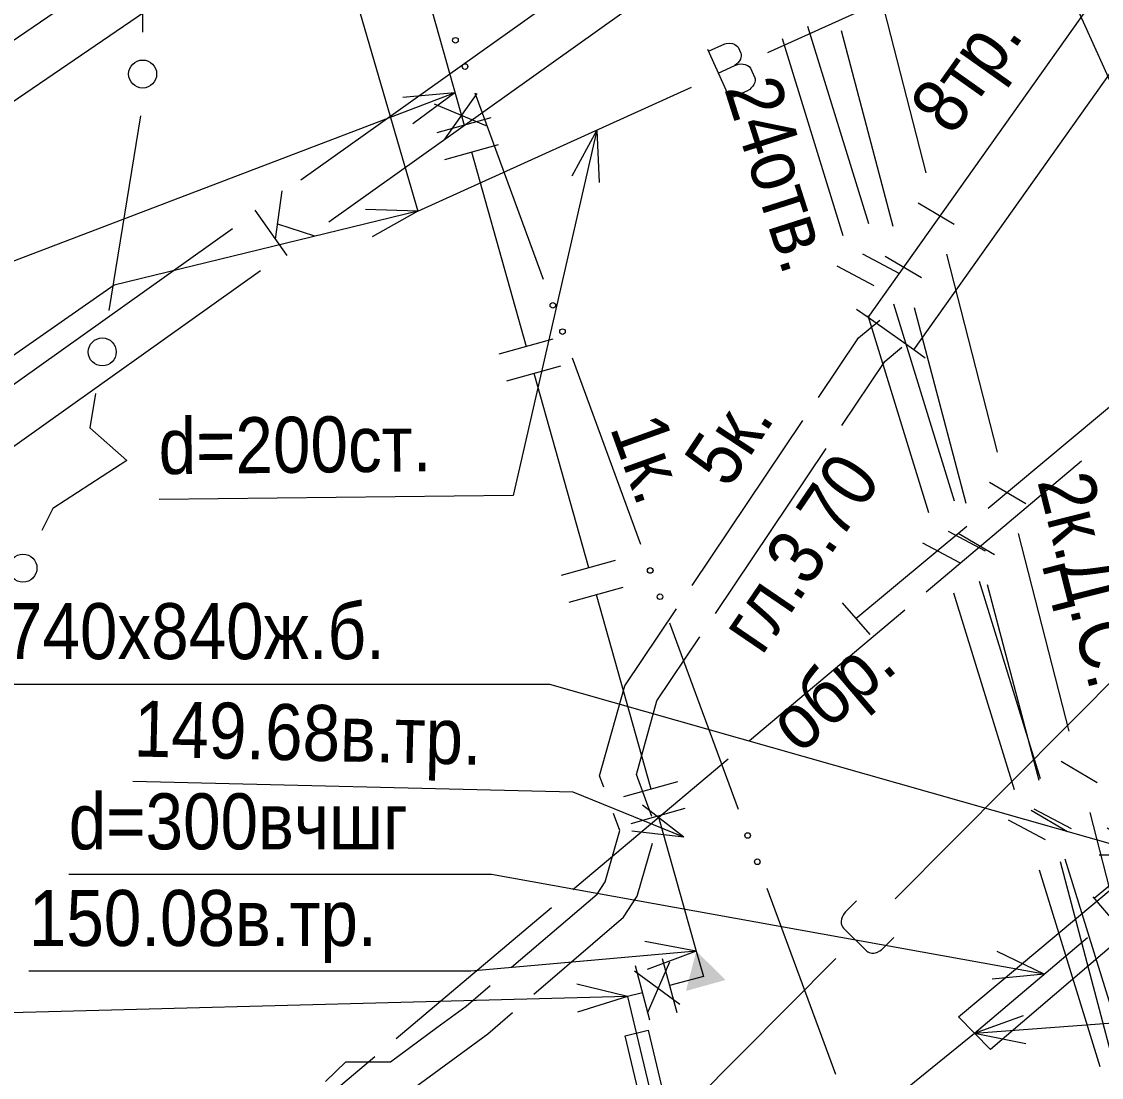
# Model space of a CAD drawing. Header units: metres. Extents: x 369 to 856, y 14070 to 14447.
# Drawn here: x 599.39 to 618.66, y 14249.36 to 14268.21 of the extents above; entities that cross this region are included whole.
import ezdxf
from ezdxf.enums import TextEntityAlignment as Align

# ---------------------------------------------------------------- set-up
doc = ezdxf.new("R2010")
doc.units = ezdxf.units.M
doc.header["$MEASUREMENT"] = 0
for name, color, linetype, lineweight in [('Водопровод', 7, 'Continuous', 25), ('Водосток', 7, 'Continuous', 25), ('Газопровод', 7, 'Continuous', 25), ('Кабели', 7, 'Continuous', 25), ('Кабель связи', 7, 'Continuous', 25), ('Кабель электрический', 7, 'Continuous', 25), ('Канализация самотёчная', 7, 'Continuous', 25)]:
    doc.layers.add(name, color=color, linetype=linetype, lineweight=lineweight)
doc.styles.add('Style-RUSSIAN_1251', font='RUSSIAN_1251.shx')
doc.styles.add('Style-RUSSIAN_1251 I 0.00000', font='RUSSIAN_1251.shx')

# ---------------------------------------------------------------- blocks, each defined once
blk = doc.blocks.new('msdElementTypeLine_103')
at = {"layer": 'Кабель электрический', "color": 252, "linetype": 'Continuous', "lineweight": 9}
for p, q in [((0.125, 0.704), (-0.079, 0.849)), ((0.941, 0.126), (0.125, 0.704)), ((1.144, -0.019), (0.941, 0.126))]:
    blk.add_line(p, q, dxfattribs=at)
blk = doc.blocks.new('msdElementTypeLine_104')
at = {"layer": 'Кабель электрический', "color": 252, "linetype": 'Continuous', "lineweight": 9}
for p, q in [((0.125, 0.704), (-0.079, 0.849)), ((0.941, 0.126), (0.125, 0.704)), ((1.144, -0.019), (0.941, 0.126))]:
    blk.add_line(p, q, dxfattribs=at)
blk = doc.blocks.new('msdElementTypeMultiLine_29')
at = {"layer": 'Кабель электрический', "color": 252, "linetype": 'Continuous', "lineweight": 9, "flags": 128}
for points in [[(0.125, 0.704), (8.935, 13.122)], [(0.941, 0.126), (9.751, 12.544)]]:
    blk.add_lwpolyline(points, dxfattribs=at)
at = {"layer": 'Кабель электрический', "color": 252, "linetype": 'Continuous', "lineweight": 9}
for name, p in [('msdElementTypeLine_103', (8.81, 12.418)), ('msdElementTypeLine_104', (0, 0))]:
    blk.add_blockref(name, p, dxfattribs=at)
blk = doc.blocks.new('msdElementTypeLineString_335')
at = {"layer": 'Канализация самотёчная', "color": 252, "linetype": 'Continuous', "lineweight": 9}
blk.add_line((0.001, 0), (23.629, 16.163), dxfattribs=at)
blk = doc.blocks.new('msdElementTypeLineString_336')
at = {"layer": 'Канализация самотёчная', "color": 252, "linetype": 'Continuous', "lineweight": 9}
blk.add_line((0, 0.001), (23.629, 16.163), dxfattribs=at)
blk = doc.blocks.new('msdElementTypeMultiLine_39')
at = {"layer": 'Канализация самотёчная', "color": 252, "linetype": 'Continuous', "lineweight": 9}
for name, p in [('msdElementTypeLineString_335', (0.252, 0.877)), ('msdElementTypeLineString_336', (0.761, 0.134))]:
    blk.add_blockref(name, p, dxfattribs=at)
blk = doc.blocks.new('UKAZD')
at = {"layer": 'Газопровод', "linetype": 'Continuous', "lineweight": 9}
blk.add_hatch(color=252, dxfattribs=at).paths.add_polyline_path([(0.636, -0.367), (0, 0), (0.636, 0.367)])
blk = doc.blocks.new('msdElementTypeLineString_435')
at = {"layer": 'Кабель связи', "color": 252, "linetype": 'Continuous', "lineweight": 9}
for p, q in [((30.622, 54.927), (31.843, 51.602)), ((32.36, 50.194), (33.582, 46.87)), ((34.099, 45.462), (35.321, 42.137))]:
    blk.add_line(p, q, dxfattribs=at)
at = {"layer": 'Кабель связи', "color": 252, "linetype": 'Continuous', "lineweight": 9, "flags": 128}
blk.add_lwpolyline([(35.838, 40.729), (36.851, 37.973), (37.059, 37.404)], dxfattribs=at)
at = {"layer": 'Кабель связи', "color": 252, "linetype": 'Continuous', "lineweight": 9}
for centre in [(30.277, 55.866), (30.449, 55.396), (32.016, 51.133), (32.188, 50.664), (33.754, 46.4), (33.927, 45.931), (35.493, 41.668), (35.665, 41.198)]:
    blk.add_circle(centre, 0.05, dxfattribs=at)
blk = doc.blocks.new('msdElementTypeMultiLine_133')
at = {"layer": 'Кабель связи', "color": 252, "linetype": 'Continuous', "lineweight": 9}
blk.add_blockref('msdElementTypeLineString_435', (0, 0), dxfattribs=at)
blk = doc.blocks.new('msdElementTypeLineString_436')
at = {"layer": 'Кабель связи', "color": 252, "linetype": 'Continuous', "lineweight": 9}
for p, q in [((24.404, 56.416), (25.309, 52.885)), ((25.173, 52.349), (25.818, 51.967)), ((25.682, 51.432), (26.587, 47.9)), ((26.451, 47.365), (27.096, 46.983)), ((26.959, 46.447), (27.865, 42.916)), ((27.728, 42.38), (28.373, 41.999)), ((28.237, 41.463), (29.142, 37.932))]:
    blk.add_line(p, q, dxfattribs=at)
blk = doc.blocks.new('msdElementTypeMultiLine_134')
at = {"layer": 'Кабель связи', "color": 252, "linetype": 'Continuous', "lineweight": 9}
blk.add_blockref('msdElementTypeLineString_436', (0, 0), dxfattribs=at)
blk = doc.blocks.new('OBR_9')
at = {"layer": 'Кабель электрический', "color": 252, "linetype": 'Continuous', "lineweight": 9}
blk.add_line((-0.375, 0), (0.375, 0), dxfattribs=at)
blk = doc.blocks.new('msdElementTypeLineString_476')
at = {"layer": 'Водопровод', "color": 252, "linetype": 'Continuous', "lineweight": 9}
for p, q in [((3.166, 2.677), (5.187, 4.386)), ((0, 0), (2.021, 1.709))]:
    blk.add_line(p, q, dxfattribs=at)
blk = doc.blocks.new('msdElementTypeLineString_477')
at = {"layer": 'Водопровод', "color": 252, "linetype": 'Continuous', "lineweight": 9}
for p, q in [((2.613, 2.939), (3.258, 2.177)), ((2.913, 2.584), (3.159, 2.792)), ((3.237, 2.202), (3.513, 2.436))]:
    blk.add_line(p, q, dxfattribs=at)
at = {"layer": 'Водопровод', "color": 252, "linetype": 'Continuous', "lineweight": 9, "flags": 128}
blk.add_lwpolyline([(2.637, 2.911), (2.881, 3.117), (2.907, 3.132), (2.958, 3.15), (3.011, 3.159), (3.035, 3.159), (3.06, 3.156), (3.087, 3.147), (3.116, 3.133), (3.129, 3.124), (3.204, 3.035), (3.214, 3.014), (3.223, 2.983), (3.225, 2.958), (3.225, 2.931), (3.217, 2.898), (3.202, 2.86), (3.187, 2.83), (3.159, 2.792), (3.19, 2.814), (3.219, 2.833), (3.265, 2.852), (3.299, 2.859), (3.332, 2.863), (3.376, 2.858), (3.414, 2.844), (3.442, 2.826), (3.565, 2.68), (3.574, 2.664), (3.582, 2.636), (3.586, 2.6), (3.58, 2.558), (3.57, 2.526), (3.548, 2.48), (3.533, 2.455), (3.513, 2.436)], dxfattribs=at)
blk = doc.blocks.new('msdElementTypeMultiLine_172')
at = {"layer": 'Водопровод', "color": 252, "linetype": 'Continuous', "lineweight": 9}
for name, p in [('msdElementTypeLineString_476', (0.5, 0.5)), ('msdElementTypeLineString_477', (0, 0))]:
    blk.add_blockref(name, p, dxfattribs=at)
blk = doc.blocks.new('msdElementTypeLineString_479')
at = {"layer": 'Кабель электрический', "color": 252, "linetype": 'Continuous', "lineweight": 9}
blk.add_line((121.228, 102.043), (123.205, 104.986), dxfattribs=at)
at = {"layer": 'Кабель электрический', "color": 252, "linetype": 'Continuous', "lineweight": 9, "flags": 128}
for points in [[(123.483, 105.401), (124.199, 106.466), (124.577, 106.777)], [(119.651, 98.439), (119.576, 98.642), (120.023, 100.249), (120.949, 101.628)], [(118.004, 95.225), (119.53, 96.533), (119.673, 96.754), (119.934, 97.67), (119.824, 97.97)], [(114.684, 93.186), (115.045, 93.537), (115.84, 93.537), (116.672, 94.148), (117.192, 94.529), (117.624, 94.9)]]:
    blk.add_lwpolyline(points, dxfattribs=at)
blk = doc.blocks.new('msdElementTypeLineString_480')
at = {"layer": 'Кабель электрический', "color": 252, "linetype": 'Continuous', "lineweight": 9}
blk.add_line((121.26, 102.035), (123.236, 104.978), dxfattribs=at)
at = {"layer": 'Кабель электрический', "color": 252, "linetype": 'Continuous', "lineweight": 9, "flags": 128}
for points in [[(123.515, 105.393), (124.281, 106.534), (124.589, 106.787)], [(120.124, 98.408), (119.848, 99.16), (120.213, 100.477), (120.981, 101.62)], [(118.016, 95.235), (119.62, 96.611), (119.863, 96.986), (120.134, 97.933)], [(114.689, 93.186), (114.915, 93.405), (115.66, 93.405), (116.658, 94.136), (117.196, 94.531), (117.637, 94.909)]]:
    blk.add_lwpolyline(points, dxfattribs=at)
blk = doc.blocks.new('msdElementTypeMultiLine_175')
at = {"layer": 'Кабель электрический', "color": 252, "linetype": 'Continuous', "lineweight": 9}
for name, p in [('msdElementTypeLineString_479', (0, 0.492)), ('msdElementTypeLineString_480', (0.384, 0))]:
    blk.add_blockref(name, p, dxfattribs=at)
blk = doc.blocks.new('msdElementTypeLineString_568')
at = {"layer": 'Кабель электрический', "color": 252, "linetype": 'Continuous', "lineweight": 9}
for p, q in [((6.702, 5.601), (8.679, 7.255)), ((2.362, 1.974), (6.318, 5.281)), ((0.001, 0), (1.979, 1.653))]:
    blk.add_line(p, q, dxfattribs=at)
blk = doc.blocks.new('msdElementTypeLineString_569')
at = {"layer": 'Кабель электрический', "color": 252, "linetype": 'Continuous', "lineweight": 9}
for p, q in [((7.373, 6.719), (7.397, 5.719)), ((6.913, 6.333), (7.895, 6.138))]:
    blk.add_line(p, q, dxfattribs=at)
blk = doc.blocks.new('msdElementTypeMultiLine_259')
at = {"layer": 'Кабель электрический', "color": 252, "linetype": 'Continuous', "lineweight": 9}
for name, p in [('msdElementTypeLineString_568', (0.407, 0.407)), ('msdElementTypeLineString_569', (0, 0))]:
    blk.add_blockref(name, p, dxfattribs=at)
blk = doc.blocks.new('msdElementTypeLineString_570')
at = {"layer": 'Кабель электрический', "color": 252, "linetype": 'Continuous', "lineweight": 9}
for p, q in [((61.318, 51.665), (58.546, 49.329)), ((58.163, 49.007), (55.391, 46.672)), ((55.009, 46.349), (52.237, 44.014)), ((51.855, 43.692), (49.083, 41.356)), ((48.7, 41.034), (45.928, 38.699))]:
    blk.add_line(p, q, dxfattribs=at)
blk = doc.blocks.new('msdElementTypeMultiLine_260')
at = {"layer": 'Кабель электрический', "color": 252, "linetype": 'Continuous', "lineweight": 9}
blk.add_blockref('msdElementTypeLineString_570', (0.407, 0.407), dxfattribs=at)
blk = doc.blocks.new('msdElementTypeLineString_594')
at = {"layer": 'Водосток', "color": 252, "linetype": 'Continuous', "lineweight": 9}
for p, q in [((6.801, 6.842), (12.544, 12.62)), ((0, 0.001), (5.743, 5.778))]:
    blk.add_line(p, q, dxfattribs=at)
blk = doc.blocks.new('msdElementTypeMultiLine_276')
at = {"layer": 'Водосток', "color": 252, "linetype": 'Continuous', "lineweight": 9, "flags": 128}
blk.add_lwpolyline([(6.581, 7.272), (6.385, 7.075), (6.359, 7.046), (6.343, 7.02), (6.322, 6.983), (6.309, 6.944), (6.305, 6.91), (6.308, 6.871), (6.316, 6.833), (6.331, 6.809), (6.347, 6.786), (6.762, 6.374), (6.783, 6.36), (6.803, 6.35), (6.83, 6.342), (6.855, 6.34), (6.887, 6.34), (6.919, 6.344), (6.952, 6.357), (6.996, 6.378), (7.025, 6.401), (7.243, 6.621)], dxfattribs=at)
at = {"layer": 'Водосток', "color": 252, "linetype": 'Continuous', "lineweight": 9}
blk.add_blockref('msdElementTypeLineString_594', (0.467, 0.467), dxfattribs=at)
blk = doc.blocks.new('msdElementTypeLineString_663')
at = {"layer": 'Канализация самотёчная', "color": 252, "linetype": 'Continuous', "lineweight": 9}
for p, q in [((14.961, 10.658), (28.7, 20.446)), ((0.001, 0.001), (13.74, 9.788))]:
    blk.add_line(p, q, dxfattribs=at)
blk = doc.blocks.new('msdElementTypeLineString_664')
at = {"layer": 'Канализация самотёчная', "color": 252, "linetype": 'Continuous', "lineweight": 9}
for p, q in [((14.981, 10.673), (28.741, 20.475)), ((0, 0), (13.76, 9.803))]:
    blk.add_line(p, q, dxfattribs=at)
blk = doc.blocks.new('msdElementTypeLineString_665')
at = {"layer": 'Канализация самотёчная', "color": 252, "linetype": 'Continuous', "lineweight": 9}
for p, q in [((14.776, 10.483), (14.895, 11.35)), ((14.406, 11.002), (14.98, 10.195)), ((14.813, 10.757), (15.469, 10.543))]:
    blk.add_line(p, q, dxfattribs=at)
blk = doc.blocks.new('msdElementTypeMultiLine_325')
at = {"layer": 'Канализация самотёчная', "color": 252, "linetype": 'Continuous', "lineweight": 9}
for name, p in [('msdElementTypeLineString_663', (0.266, 0.887)), ('msdElementTypeLineString_664', (0.747, 0.124)), ('msdElementTypeLineString_665', (0, 0))]:
    blk.add_blockref(name, p, dxfattribs=at)
blk = doc.blocks.new('msdElementTypeLineString_707')
at = {"layer": 'Водопровод', "color": 252, "linetype": 'Continuous', "lineweight": 9}
for p, q in [((13.674, 37.164), (24.546, 0)), ((30.794, 2.833), (35.675, 5.046)), ((24.546, 0), (29.427, 2.213))]:
    blk.add_line(p, q, dxfattribs=at)
blk = doc.blocks.new('msdElementTypeLineString_708')
at = {"layer": 'Водопровод', "color": 252, "linetype": 'Continuous', "lineweight": 9}
for p, q in [((30.215, 3.39), (30.627, 2.482)), ((30.407, 2.967), (30.7, 3.1)), ((30.614, 2.511), (30.944, 2.661))]:
    blk.add_line(p, q, dxfattribs=at)
at = {"layer": 'Водопровод', "color": 252, "linetype": 'Continuous', "lineweight": 9, "flags": 128}
blk.add_lwpolyline([(30.231, 3.357), (30.521, 3.488), (30.55, 3.496), (30.604, 3.499), (30.658, 3.493), (30.681, 3.487), (30.704, 3.477), (30.728, 3.461), (30.752, 3.439), (30.762, 3.427), (30.81, 3.322), (30.814, 3.299), (30.814, 3.267), (30.809, 3.242), (30.802, 3.216), (30.785, 3.186), (30.761, 3.154), (30.737, 3.129), (30.7, 3.1), (30.736, 3.113), (30.769, 3.123), (30.819, 3.129), (30.853, 3.126), (30.886, 3.121), (30.927, 3.104), (30.96, 3.081), (30.982, 3.056), (31.06, 2.882), (31.065, 2.864), (31.065, 2.835), (31.059, 2.799), (31.041, 2.761), (31.024, 2.732), (30.99, 2.694), (30.968, 2.674), (30.944, 2.661)], dxfattribs=at)
blk = doc.blocks.new('msdElementTypeMultiLine_347')
at = {"layer": 'Водопровод', "color": 252, "linetype": 'Continuous', "lineweight": 9}
for name, p in [('msdElementTypeLineString_707', (0.5, 0.5)), ('msdElementTypeLineString_708', (0, 0))]:
    blk.add_blockref(name, p, dxfattribs=at)
blk = doc.blocks.new('msdElementTypeLineString_734')
at = {"layer": 'Кабель связи', "color": 252, "linetype": 'Continuous', "lineweight": 9}
for p, q in [((2.412, 51.472), (3.334, 47.977)), ((3.201, 47.44), (3.848, 47.063)), ((3.716, 46.526), (4.637, 43.031)), ((4.505, 42.494), (5.152, 42.117)), ((5.02, 41.58), (5.941, 38.085)), ((5.808, 37.548), (6.456, 37.171)), ((6.323, 36.634), (7.245, 33.139))]:
    blk.add_line(p, q, dxfattribs=at)
blk = doc.blocks.new('msdElementTypeMultiLine_365')
at = {"layer": 'Кабель связи', "color": 252, "linetype": 'Continuous', "lineweight": 9}
blk.add_blockref('msdElementTypeLineString_734', (0, 0), dxfattribs=at)
blk = doc.blocks.new('msdElementTypeLineString_765')
at = {"layer": 'Водопровод', "color": 252, "linetype": 'Continuous', "lineweight": 9}
blk.add_line((24.457, 19.791), (47.746, 38.638), dxfattribs=at)
blk = doc.blocks.new('msdElementTypeMultiLine_390')
at = {"layer": 'Водопровод', "color": 252, "linetype": 'Continuous', "lineweight": 9}
blk.add_blockref('msdElementTypeLineString_765', (0.5, 0.5), dxfattribs=at)
blk = doc.blocks.new('msdElementTypeLineString_920')
at = {"layer": 'Кабели', "color": 252, "linetype": 'Continuous', "lineweight": 9}
blk.add_line((90.246, 68.355), (89.683, 64.879), dxfattribs=at)
at = {"layer": 'Кабели', "color": 252, "linetype": 'Continuous', "lineweight": 9, "flags": 128}
for points in [[(90.202, 73.364), (90.284, 72.958), (90.284, 69.851)], [(89.444, 63.398), (89.344, 62.783), (90.004, 62.2), (88.681, 61.345), (88.484, 60.95)]]:
    blk.add_lwpolyline(points, dxfattribs=at)
at = {"layer": 'Кабели', "color": 252, "linetype": 'Continuous', "lineweight": 9}
for centre in [(90.284, 69.101), (89.563, 64.139), (88.148, 60.279)]:
    blk.add_circle(centre, 0.25, dxfattribs=at)
blk = doc.blocks.new('msdElementTypeMultiLine_513')
at = {"layer": 'Кабели', "color": 252, "linetype": 'Continuous', "lineweight": 9}
blk.add_blockref('msdElementTypeLineString_920', (0, 0), dxfattribs=at)
blk = doc.blocks.new('msdElementTypeLineString_929')
at = {"layer": 'Кабель связи', "color": 252, "linetype": 'Continuous', "lineweight": 9}
for p, q in [((2.784, 66.432), (3.872, 62.91)), ((3.762, 62.369), (4.425, 62.019)), ((4.315, 61.477), (5.403, 57.956)), ((5.293, 57.415), (5.956, 57.065)), ((5.846, 56.523), (6.935, 53.002)), ((6.825, 52.46), (7.488, 52.111)), ((7.378, 51.569), (8.466, 48.048))]:
    blk.add_line(p, q, dxfattribs=at)
blk = doc.blocks.new('msdElementTypeLineString_930')
at = {"layer": 'Кабель связи', "color": 252, "linetype": 'Continuous', "lineweight": 9}
for p, q in [((2.78, 66.324), (3.866, 62.811)), ((3.756, 62.269), (4.419, 61.919)), ((4.309, 61.378), (5.395, 57.864)), ((5.285, 57.323), (5.948, 56.973)), ((5.838, 56.431), (6.924, 52.918)), ((6.814, 52.377), (7.477, 52.027)), ((7.367, 51.485), (8.453, 47.972))]:
    blk.add_line(p, q, dxfattribs=at)
blk = doc.blocks.new('msdElementTypeMultiLine_518')
at = {"layer": 'Кабель связи', "color": 252, "linetype": 'Continuous', "lineweight": 9}
for name, p in [('msdElementTypeLineString_929', (0.452, 0.113)), ('msdElementTypeLineString_930', (0, 0))]:
    blk.add_blockref(name, p, dxfattribs=at)
blk = doc.blocks.new('msdElementTypeLineString_1078')
at = {"layer": 'Газопровод', "color": 252, "linetype": 'Continuous', "lineweight": 9}
for p, q in [((21.111, 28.56), (20.531, 27.745)), ((21.275, 27.983), (20.353, 28.37)), ((24.153, 12.14), (24.553, 13.056)), ((24.732, 12.296), (23.925, 12.887))]:
    blk.add_line(p, q, dxfattribs=at)
blk = doc.blocks.new('msdElementTypeLineString_1079')
at = {"layer": 'Газопровод', "color": 252, "linetype": 'Continuous', "lineweight": 9}
for p, q in [((19.999, 31.559), (20.974, 28.089)), ((20.493, 27.954), (21.456, 28.224)), ((20.628, 27.472), (21.591, 27.743)), ((21.109, 27.608), (22.085, 24.138)), ((21.603, 24.003), (22.566, 24.273)), ((21.738, 23.521), (22.701, 23.792)), ((22.22, 23.657), (23.195, 20.187)), ((22.714, 20.051), (23.676, 20.322)), ((22.849, 19.57), (23.812, 19.841)), ((23.33, 19.705), (24.305, 16.236)), ((23.824, 16.1), (24.787, 16.371)), ((23.959, 15.619), (24.922, 15.89)), ((24.512, 13.21), (24.769, 12.244)), ((24.028, 13.081), (24.286, 12.115))]:
    blk.add_line(p, q, dxfattribs=at)
at = {"layer": 'Газопровод', "color": 252, "linetype": 'Continuous', "lineweight": 9, "flags": 128}
for points in [[(24.441, 15.754), (25.119, 13.34), (25.246, 12.888), (24.64, 12.727)], [(24.157, 12.598), (23.89, 12.527), (24.662, 9.29)]]:
    blk.add_lwpolyline(points, dxfattribs=at)
blk = doc.blocks.new('msdElementTypeMultiLine_619')
at = {"layer": 'Газопровод', "color": 252, "linetype": 'Continuous', "lineweight": 9}
for name, p in [('msdElementTypeLineString_1079', (0, 0)), ('msdElementTypeLineString_1078', (0.093, 0.093))]:
    blk.add_blockref(name, p, dxfattribs=at)
blk = doc.blocks.new('msdElementTypeLineString_1088')
at = {"layer": 'Водопровод', "color": 252, "linetype": 'Continuous', "lineweight": 9}
for p, q in [((0, 13.403), (1.9, 9.17)), ((2.515, 7.801), (4.415, 3.568)), ((4.415, 3.568), (4.247, 2.781)), ((3.935, 1.314), (3.767, 0.527)), ((3.767, 0.527), (4.206, 0))]:
    blk.add_line(p, q, dxfattribs=at)
blk = doc.blocks.new('msdElementTypeLineString_1089')
at = {"layer": 'Водопровод', "color": 252, "linetype": 'Continuous', "lineweight": 9}
for p, q in [((3.076, 9.379), (2.166, 8.971)), ((2.653, 9.189), (2.784, 8.896)), ((2.196, 8.984), (2.344, 8.654)), ((4.177, 2.849), (4.102, 2.494)), ((5.121, 2.648), (4.145, 2.855)), ((4.667, 2.744), (4.6, 2.43))]:
    blk.add_line(p, q, dxfattribs=at)
at = {"layer": 'Водопровод', "color": 252, "linetype": 'Continuous', "lineweight": 9, "flags": 128}
for points in [[(3.043, 9.364), (3.173, 9.073), (3.18, 9.044), (3.184, 8.99), (3.177, 8.936), (3.172, 8.913), (3.161, 8.89), (3.145, 8.866), (3.123, 8.842), (3.111, 8.833), (3.006, 8.785), (2.983, 8.781), (2.95, 8.781), (2.926, 8.786), (2.9, 8.793), (2.87, 8.81), (2.838, 8.835), (2.813, 8.858), (2.784, 8.896), (2.797, 8.859), (2.807, 8.827), (2.813, 8.777), (2.81, 8.742), (2.804, 8.709), (2.788, 8.669), (2.764, 8.636), (2.739, 8.614), (2.565, 8.536), (2.546, 8.532), (2.518, 8.532), (2.482, 8.538), (2.444, 8.556), (2.415, 8.573), (2.377, 8.608), (2.357, 8.629), (2.344, 8.654)], [(5.085, 2.655), (5.019, 2.343), (5.007, 2.315), (4.978, 2.27), (4.941, 2.23), (4.923, 2.215), (4.901, 2.202), (4.874, 2.193), (4.842, 2.186), (4.827, 2.186), (4.713, 2.21), (4.693, 2.22), (4.666, 2.239), (4.649, 2.258), (4.633, 2.279), (4.618, 2.31), (4.607, 2.349), (4.601, 2.383), (4.6, 2.43), (4.588, 2.393), (4.578, 2.361), (4.553, 2.317), (4.53, 2.291), (4.506, 2.267), (4.469, 2.245), (4.43, 2.232), (4.397, 2.23), (4.211, 2.269), (4.193, 2.277), (4.17, 2.293), (4.145, 2.319), (4.124, 2.356), (4.112, 2.388), (4.101, 2.438), (4.098, 2.467), (4.102, 2.494)]]:
    blk.add_lwpolyline(points, dxfattribs=at)
blk = doc.blocks.new('msdElementTypeMultiLine_625')
at = {"layer": 'Водопровод', "color": 252, "linetype": 'Continuous', "lineweight": 9}
for name, p in [('msdElementTypeLineString_1088', (0.5, 0.5)), ('msdElementTypeLineString_1089', (0, 0))]:
    blk.add_blockref(name, p, dxfattribs=at)
blk = doc.blocks.new('DIMTXT_57')
at = {"layer": 'Водопровод', "color": 252, "linetype": 'Continuous', "lineweight": 9}
for q in [(-0.841, 0.406), (-0.93, -0.086)]:
    blk.add_line((0, 0), q, dxfattribs=at)
at = {"layer": 'Водопровод', "color": 252, "linetype": 'Continuous', "lineweight": 9, "flags": 128}
blk.add_lwpolyline([(0, 0), (-9.868, 1.78), (-17.414, 1.78)], dxfattribs=at)
at = {"layer": 'Водопровод', "color": 252, "linetype": 'Continuous', "lineweight": 9, "style": 'Style-RUSSIAN_1251', "width": 0.9}
blk.add_text('d=300вчшг', height=1, dxfattribs=at).set_placement((-17.414, 3.23), align=Align.TOP_LEFT)
blk = doc.blocks.new('DIMTXT_104')
at = {"layer": 'Водопровод', "color": 252, "linetype": 'Continuous', "lineweight": 9}
for q in [(0.879, 0.317), (0.916, -0.182)]:
    blk.add_line((0, 0), q, dxfattribs=at)
at = {"layer": 'Водопровод', "color": 252, "linetype": 'Continuous', "lineweight": 9, "flags": 128}
blk.add_lwpolyline([(0, 0), (2.794, 0.21), (10.69, -0.042)], dxfattribs=at)
at = {"layer": 'Водопровод', "color": 252, "linetype": 'Continuous', "lineweight": 9, "style": 'Style-RUSSIAN_1251', "width": 0.9}
blk.add_text('149.80в.тр.', height=1, rotation=358.1663, dxfattribs=at).set_placement((3.065, 1.653), align=Align.TOP_LEFT)
blk = doc.blocks.new('DIMTXT_111')
at = {"layer": 'Водопровод', "color": 252, "linetype": 'Continuous', "lineweight": 9}
for q in [(-0.797, 0.487), (-0.934, 0.006)]:
    blk.add_line((0, 0), q, dxfattribs=at)
at = {"layer": 'Водопровод', "color": 252, "linetype": 'Continuous', "lineweight": 9, "flags": 128}
blk.add_lwpolyline([(0, 0), (-10.741, 3.054), (-25.001, 3.054)], dxfattribs=at)
at = {"layer": 'Водопровод', "color": 252, "linetype": 'Continuous', "lineweight": 9, "style": 'Style-RUSSIAN_1251', "width": 0.9}
blk.add_text('обойма 740x840ж.б.', height=1, dxfattribs=at).set_placement((-25.001, 4.504), align=Align.TOP_LEFT)
blk = doc.blocks.new('DIMTXT_114')
at = {"layer": 'Водопровод', "color": 252, "linetype": 'Continuous', "lineweight": 9}
for q in [(-0.934, 0.03), (-0.815, -0.455)]:
    blk.add_line((0, 0), q, dxfattribs=at)
at = {"layer": 'Водопровод', "color": 252, "linetype": 'Continuous', "lineweight": 9, "flags": 128}
blk.add_lwpolyline([(0, 0), (-5.424, -1.318), (-11.977, -5.894)], dxfattribs=at)
at = {"layer": 'Водопровод', "color": 252, "linetype": 'Continuous', "lineweight": 9, "style": 'Style-RUSSIAN_1251', "width": 0.9}
blk.add_text('148.42в.тр.', height=1, rotation=34.9265, dxfattribs=at).set_placement((-12.807, -4.705), align=Align.TOP_LEFT)
blk = doc.blocks.new('DIMTXT_312')
at = {"layer": 'Газопровод', "color": 252, "linetype": 'Continuous', "lineweight": 9}
for q in [(-0.74, 0.57), (-0.928, 0.107)]:
    blk.add_line((0, 0), q, dxfattribs=at)
at = {"layer": 'Газопровод', "color": 252, "linetype": 'Continuous', "lineweight": 9, "flags": 128}
blk.add_lwpolyline([(0, 0), (-1.976, 0.802), (-9.838, 0.994)], dxfattribs=at)
at = {"layer": 'Газопровод', "color": 252, "linetype": 'Continuous', "lineweight": 9, "style": 'Style-RUSSIAN_1251', "width": 0.9}
blk.add_text('149.68в.тр.', height=1, rotation=358.6072, dxfattribs=at).set_placement((-9.803, 2.443), align=Align.TOP_LEFT)
blk = doc.blocks.new('DIMTXT_328')
at = {"layer": 'Газопровод', "color": 252, "linetype": 'Continuous', "lineweight": 9}
for q in [(-0.906, 0.226), (-0.893, -0.274)]:
    blk.add_line((0, 0), q, dxfattribs=at)
at = {"layer": 'Газопровод', "color": 252, "linetype": 'Continuous', "lineweight": 9, "flags": 128}
blk.add_lwpolyline([(0, 0), (-14.387, -0.38), (-22.235, -0.212)], dxfattribs=at)
at = {"layer": 'Газопровод', "color": 252, "linetype": 'Continuous', "lineweight": 9, "style": 'Style-RUSSIAN_1251', "width": 0.9}
blk.add_text('150.09в.тр.', height=1, rotation=358.7701, dxfattribs=at).set_placement((-22.204, 1.238), align=Align.TOP_LEFT)
blk = doc.blocks.new('DIMTXT_329')
at = {"layer": 'Водопровод', "color": 252, "linetype": 'Continuous', "lineweight": 9}
for q in [(-0.445, -0.821), (0.043, -0.933)]:
    blk.add_line((0, 0), q, dxfattribs=at)
at = {"layer": 'Водопровод', "color": 252, "linetype": 'Continuous', "lineweight": 9, "flags": 128}
blk.add_lwpolyline([(0, 0), (-1.494, -6.526), (-7.811, -6.593)], dxfattribs=at)
at = {"layer": 'Водопровод', "color": 252, "linetype": 'Continuous', "lineweight": 9, "style": 'Style-RUSSIAN_1251', "width": 0.9}
blk.add_text('d=200ст.', height=1, rotation=0.6098, dxfattribs=at).set_placement((-7.827, -5.143), align=Align.TOP_LEFT)
blk = doc.blocks.new('DIMTXT_332')
at = {"layer": 'Газопровод', "color": 252, "linetype": 'Continuous', "lineweight": 9}
for q in [(-0.919, 0.169), (-0.874, -0.329)]:
    blk.add_line((0, 0), q, dxfattribs=at)
at = {"layer": 'Газопровод', "color": 252, "linetype": 'Continuous', "lineweight": 9, "flags": 128}
blk.add_lwpolyline([(0, 0), (-4.022, -0.358), (-11.915, -0.358)], dxfattribs=at)
at = {"layer": 'Газопровод', "color": 252, "linetype": 'Continuous', "lineweight": 9, "style": 'Style-RUSSIAN_1251', "width": 0.9}
blk.add_text('150.08в.тр.', height=1, dxfattribs=at).set_placement((-11.915, 1.092), align=Align.TOP_LEFT)
blk = doc.blocks.new('DIMTXT_334')
at = {"layer": 'Газопровод', "color": 252, "linetype": 'Continuous', "lineweight": 9}
for q in [(-0.93, -0.087), (-0.752, -0.554)]:
    blk.add_line((0, 0), q, dxfattribs=at)
at = {"layer": 'Газопровод', "color": 252, "linetype": 'Continuous', "lineweight": 9, "flags": 128}
blk.add_lwpolyline([(0, 0), (-8.821, -3.366), (-15.981, -8.426)], dxfattribs=at)
at = {"layer": 'Газопровод', "color": 252, "linetype": 'Continuous', "lineweight": 9, "style": 'Style-RUSSIAN_1251', "width": 0.9}
blk.add_text('d=250н.д.ст.', height=1, rotation=35.2496, dxfattribs=at).set_placement((-16.818, -7.242), align=Align.TOP_LEFT)
blk = doc.blocks.new('DIMTXT_341')
at = {"layer": 'Водопровод', "color": 252, "linetype": 'Continuous', "lineweight": 9}
for q in [(-0.911, 0.206), (-0.887, -0.294)]:
    blk.add_line((0, 0), q, dxfattribs=at)
at = {"layer": 'Водопровод', "color": 252, "linetype": 'Continuous', "lineweight": 9, "flags": 128}
blk.add_lwpolyline([(0, 0), (-20.035, -0.981), (-26.365, -5.115)], dxfattribs=at)
at = {"layer": 'Водопровод', "color": 252, "linetype": 'Continuous', "lineweight": 9, "style": 'Style-RUSSIAN_1251', "width": 0.9}
blk.add_text('148.18в.тр.', height=1, rotation=33.1514, dxfattribs=at).set_placement((-27.158, -3.901), align=Align.TOP_LEFT)

msp = doc.modelspace()

# ---------------------------------------------------------------- linework, layer by layer
at = {"layer": 'Водопровод', "color": 252, "linetype": 'Continuous', "lineweight": 9, "flags": 128}
msp.add_lwpolyline([(616.68, 14249.861), (616.111, 14250.442), (621.343, 14254.82), (621.821, 14254.254), (616.68, 14249.861)], dxfattribs=at)
at = {"layer": 'Газопровод', "color": 252, "linetype": 'Continuous', "lineweight": 9, "flags": 128}
msp.add_lwpolyline([(610.16, 14250.105), (610.574, 14250.205), (613.128, 14239.456), (612.712, 14239.366), (610.16, 14250.105)], dxfattribs=at)

# ---------------------------------------------------------------- block references
at = {"layer": 'Водопровод', "color": 252, "linetype": 'Continuous', "lineweight": 9}
for name, p in [('msdElementTypeMultiLine_347', (581.416, 14264.329)), ('DIMTXT_341', (617.553, 14269.843)), ('msdElementTypeMultiLine_625', (617.091, 14255.972)), ('DIMTXT_329', (609.653, 14266.276)), ('DIMTXT_114', (606.462, 14264.829)), ('DIMTXT_111', (619.559, 14253.327)), ('msdElementTypeMultiLine_172', (615.895, 14249.651)), ('DIMTXT_57', (617.641, 14251.205)), ('DIMTXT_104', (616.395, 14250.151)), ('msdElementTypeMultiLine_390', (568.149, 14211.013))]:
    msp.add_blockref(name, p, dxfattribs=at)
at = {"layer": 'Водосток', "color": 252, "linetype": 'Continuous', "lineweight": 9}
msp.add_blockref('msdElementTypeMultiLine_276', (607.711, 14245.243), dxfattribs=at)
at = {"layer": 'Газопровод', "color": 252, "linetype": 'Continuous', "lineweight": 9}
for name, p in [('msdElementTypeMultiLine_619', (586.311, 14238.278)), ('DIMTXT_334', (607.123, 14266.945)), ('DIMTXT_312', (611.209, 14253.652)), ('DIMTXT_332', (611.43, 14251.618)), ('DIMTXT_328', (610.201, 14250.805))]:
    msp.add_blockref(name, p, dxfattribs=at)
at = {"layer": 'Газопровод', "color": 252, "linetype": 'Continuous', "lineweight": 9, "rotation": 285.4957143820199}
msp.add_blockref('UKAZD', (611.43, 14251.618), dxfattribs=at)
at = {"layer": 'Кабели', "color": 252, "linetype": 'Continuous', "lineweight": 9}
msp.add_blockref('msdElementTypeMultiLine_513', (511.263, 14198.177), dxfattribs=at)
at = {"layer": 'Кабель связи', "color": 252, "linetype": 'Continuous', "lineweight": 9}
for name, p in [('msdElementTypeMultiLine_134', (590.216, 14212.628)), ('msdElementTypeMultiLine_133', (576.854, 14212.015)), ('msdElementTypeMultiLine_518', (610.181, 14201.586)), ('msdElementTypeMultiLine_365', (611.603, 14216.585))]:
    msp.add_blockref(name, p, dxfattribs=at)
at = {"layer": 'Кабель электрический', "color": 252, "linetype": 'Continuous', "lineweight": 9}
for name, p in [('msdElementTypeMultiLine_29', (614.371, 14262.225)), ('msdElementTypeMultiLine_259', (613.873, 14257.147)), ('msdElementTypeMultiLine_260', (556.583, 14208.292)), ('msdElementTypeMultiLine_175', (490.129, 14155.612))]:
    msp.add_blockref(name, p, dxfattribs=at)
at = {"layer": 'Кабель электрический', "color": 252, "linetype": 'Continuous', "lineweight": 9, "rotation": 311.3228729808036}
msp.add_blockref('OBR_9', (614.281, 14257.554), dxfattribs=at)
at = {"layer": 'Канализация самотёчная', "color": 252, "linetype": 'Continuous', "lineweight": 9}
for name, p in [('msdElementTypeMultiLine_39', (588.957, 14260.143)), ('msdElementTypeMultiLine_325', (589.144, 14253.844))]:
    msp.add_blockref(name, p, dxfattribs=at)

# ---------------------------------------------------------------- texts
at = {"layer": 'Кабель связи', "color": 252, "linetype": 'Continuous', "lineweight": 9, "style": 'Style-RUSSIAN_1251 I 0.00000', "width": 0.9}
msp.add_text('24отв.', height=1, rotation=287.6938, dxfattribs=at).set_placement((612.877, 14267.324), align=Align.TOP_LEFT)
at = {"layer": 'Кабель связи', "color": 252, "linetype": 'Continuous', "lineweight": 9, "style": 'Style-RUSSIAN_1251', "width": 0.899998}
for s, rotation, p in [('1к.', 289.696, (609.882, 14260.963)), ('2к.Д.С.', 284.2127, (617.515, 14260.008))]:
    msp.add_text(s, height=1, rotation=rotation, dxfattribs=at).set_placement(p)
at = {"layer": 'Кабель электрический', "color": 252, "linetype": 'Continuous', "lineweight": 9, "style": 'Style-RUSSIAN_1251', "width": 0.899998}
for s, rotation, p in [('8тр.', 54.6666, (616.007, 14266.15)), ('5к.', 56.6277, (612.004, 14259.853)), ('обр.', 40.4718, (613.264, 14255.117))]:
    msp.add_text(s, height=1, rotation=rotation, dxfattribs=at).set_placement(p)
at = {"layer": 'Кабель электрический', "color": 252, "linetype": 'Continuous', "lineweight": 9, "style": 'Style-RUSSIAN_1251 I 0.00000', "width": 0.9}
msp.add_text('гл.3.70', height=1, rotation=55.7179, dxfattribs=at).set_placement((611.773, 14257.442), align=Align.TOP_LEFT)

doc.saveas('drawing.dxf')
